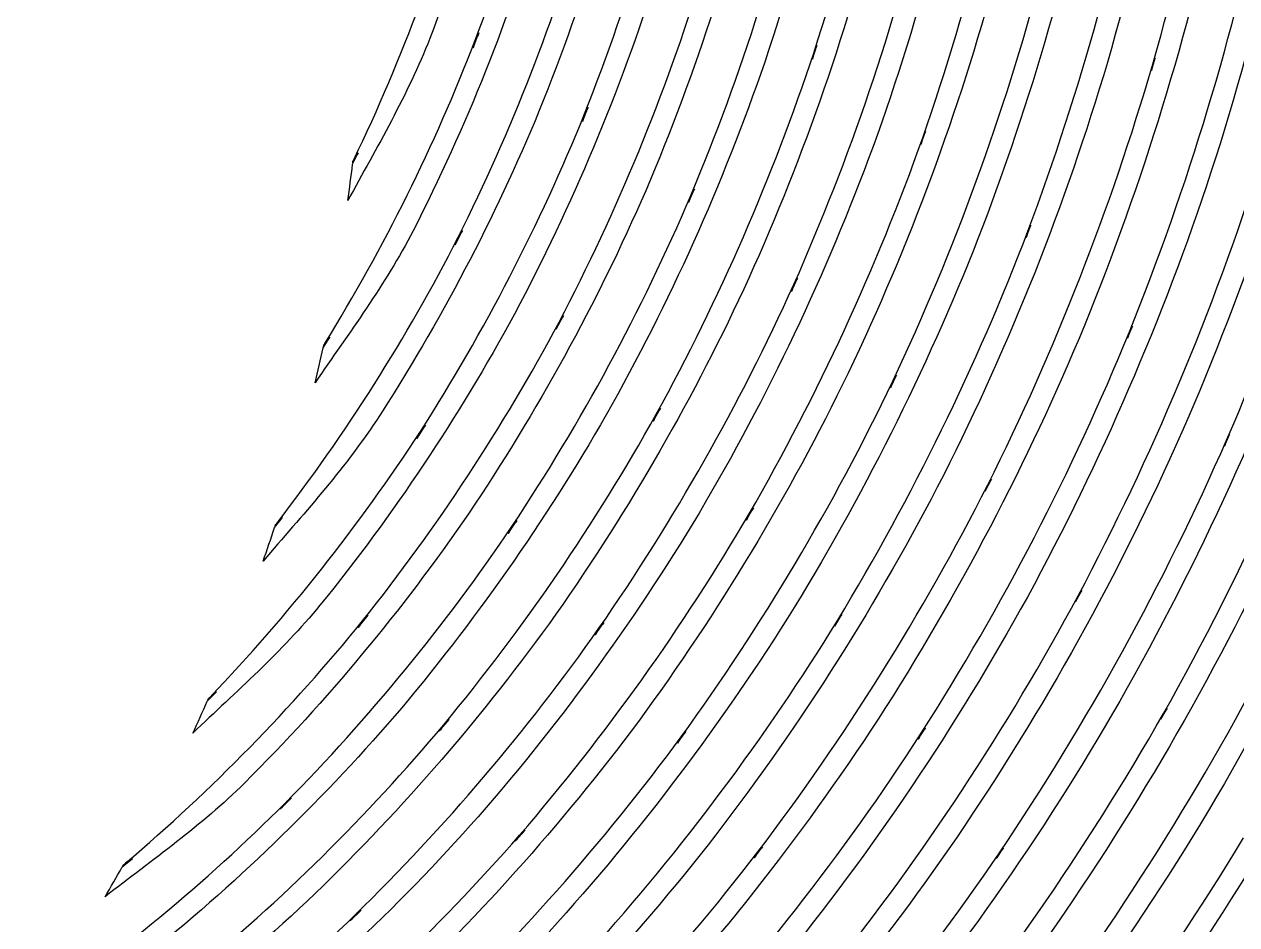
# Model space of a CAD drawing. Extents: x 1 to 1501, y -1248 to 252.
# Drawn here: x 1039.8 to 1282.8, y -688.2 to -507.6 of the extents above; entities that cross this region are included whole.
import ezdxf

# ---------------------------------------------------------------- set-up
doc = ezdxf.new("R2010")
doc.units = 0
doc.layers.add('Ebene_1', color=7, linetype='CONTINUOUS')

msp = doc.modelspace()

# ---------------------------------------------------------------- linework, layer by layer
at = {"layer": 'Ebene_1', "color": 7}
for p, q in [((1129.7617, -512.3692), (1130.9055, -509.3562)), ((1130.1926, -510.7948), (1130.1917, -510.7948)), ((1197.7557, -514.6337), (1198.6557, -511.8883)), ((1198.0737, -513.2184), (1198.0737, -513.2184)), ((1265.712, -516.8983), (1266.433, -514.4049)), ((1265.956, -515.6264), (1265.956, -515.6264)), ((1151.6506, -527.11971), (1152.8061, -524.23481)), ((1152.0931, -525.61521), (1152.0926, -525.61521)), ((1219.5097, -531.74971), (1220.4367, -529.12451)), ((1219.8477, -530.40411), (1219.8467, -530.40411)), ((1105.5843, -535.71262), (1106.7127, -533.39382)), ((1172.9386, -543.40592), (1174.1058, -540.64892)), ((1173.3918, -541.97122), (1173.3926, -541.97122)), ((1126.1632, -551.85143), (1127.6174, -548.97813)), ((1240.584, -550.40893), (1241.534, -547.89232)), ((1240.945, -549.09833), (1240.945, -549.09833)), ((1126.7524, -550.34303), (1126.7522, -550.34303)), ((1193.5488, -561.21213), (1194.7276, -558.57913)), ((1194.0146, -559.83553), (1194.0138, -559.83553)), ((1146.3889, -568.80844), (1147.8391, -566.06304)), ((1146.9821, -567.36594), (1146.9819, -567.36594)), ((1260.8918, -570.56884), (1261.8688, -568.16864)), ((1099.7021, -572.50384), (1101.0398, -570.35174)), ((1261.2638, -569.33574), (1261.2638, -569.33574)), ((1213.3941, -580.51115), (1214.5846, -577.99844)), ((1213.8746, -579.18884), (1213.8751, -579.18884)), ((1165.8544, -587.23895), (1167.3085, -584.60985)), ((1166.4555, -585.85455), (1166.4554, -585.85455)), ((1118.4498, -590.74435), (1120.1986, -588.03775)), ((1119.1904, -589.31345), (1119.1908, -589.31345)), ((1280.3617, -592.21785), (1281.3621, -589.91445)), ((1280.7611, -591.00795), (1280.7607, -591.00795)), ((1232.3991, -601.27216), (1233.605, -598.86796)), ((1232.899, -599.99636), (1232.8991, -599.99636)), ((1184.4904, -607.10026), (1185.9407, -604.60696)), ((1089.9727, -608.52726), (1091.5315, -606.52246)), ((1136.7949, -609.72546), (1138.5282, -607.14296)), ((1185.0917, -605.79736), (1185.0914, -605.79736)), ((1137.5352, -608.35656), (1137.5359, -608.35656)), ((1250.4916, -623.44457), (1251.7092, -621.15677)), ((1251.0032, -622.22697), (1251.0036, -622.22697)), ((1106.72, -628.62128), (1108.7403, -626.10858)), ((1202.211, -628.36538), (1203.6612, -625.99217)), ((1107.6157, -627.26018), (1107.616, -627.26018)), ((1154.2336, -630.08308), (1155.9475, -627.62858)), ((1154.9785, -628.76858), (1154.9776, -628.76858)), ((1202.8202, -627.11668), (1202.82, -627.11668)), ((1076.4863, -643.37959), (1078.301, -641.49508)), ((1267.5879, -647.00129), (1268.821, -644.82209)), ((1268.107, -645.84969), (1268.1079, -645.84969)), ((1122.9794, -649.41319), (1124.9725, -647.02459)), ((1123.8635, -648.12199), (1123.8634, -648.12199)), ((1218.9473, -650.99139), (1220.3937, -648.73459)), ((1170.6902, -651.78639), (1172.3925, -649.45199)), ((1171.4385, -650.52999), (1171.4382, -650.52999)), ((1219.5757, -649.78159), (1219.5753, -649.78159)), ((1091.0934, -665.0634), (1093.3657, -662.7717)), ((1092.1365, -663.7916), (1092.1365, -663.7916)), ((1138.1953, -671.481), (1140.1535, -669.2203)), ((1139.0755, -670.2479), (1139.0753, -670.2479)), ((1186.0878, -674.78861), (1187.7783, -672.57831)), ((1234.6169, -674.93981), (1236.071, -672.79161)), ((1059.4324, -676.62271), (1061.4837, -674.89331)), ((1186.8284, -673.60591), (1186.8288, -673.60591)), ((1235.245, -673.79591), (1235.2449, -673.79591)), ((1105.0917, -687.43751), (1107.3213, -685.26991)), ((1106.1115, -686.23891), (1106.1115, -686.23931))]:
    msp.add_line(p, q, dxfattribs=at)
for points in [[(1274.6458, -424.07884), (1271.4673, -454.95896), (1265.5103, -485.48548), (1256.859, -515.3007)], [(1265.9558, -515.6211), (1274.623, -485.28538), (1280.5466, -454.23746), (1283.6534, -422.84044)], [(1198.0737, -513.2187), (1206.6115, -486.84268), (1212.7482, -459.75057), (1216.3956, -432.26875)], [(1207.3839, -433.50925), (1203.668, -460.47667), (1197.5055, -487.04659), (1188.9806, -512.9004)], [(1130.194, -510.7948), (1138.6067, -488.38079), (1144.9503, -465.24497), (1149.1285, -441.67176)], [(1299.4122, -440.03545), (1295.2903, -472.09148), (1288.2974, -503.7061), (1278.5232, -534.51442)], [(1140.1107, -442.92816), (1135.8615, -465.98127), (1129.4885, -488.58899), (1121.0909, -510.4769)], [(1219.8466, -530.40281), (1229.3908, -503.0158), (1236.4475, -474.83098), (1240.9178, -446.17636)], [(1231.8675, -447.10436), (1227.3443, -475.23738), (1220.2783, -502.896), (1210.7691, -529.75661)], [(1164.3111, -454.17336), (1159.3921, -478.37118), (1152.2553, -502.06229), (1143.015, -524.95991)], [(1152.0926, -525.61521), (1161.3721, -502.18319), (1168.4988, -477.95658), (1173.3654, -453.22716)], [(1255.9243, -462.35517), (1250.5122, -491.61949), (1242.4668, -520.32811), (1231.8946, -548.14442)], [(1240.9451, -549.09893), (1251.5687, -520.75721), (1259.6234, -491.52279), (1265.002, -461.73537)], [(1173.3926, -541.97042), (1183.6178, -517.5612), (1191.6085, -492.27519), (1197.2478, -466.41817)], [(1188.1624, -467.06657), (1182.4876, -492.39009), (1174.5134, -517.1345), (1164.346, -541.00952)], [(1105.8327, -534.82472), (1115.6594, -514.359), (1123.5763, -493.03709), (1129.4747, -471.11477)], [(1279.4772, -479.19198), (1273.088, -509.571), (1263.9772, -539.30892), (1252.256, -568.05224)], [(1261.2638, -569.33514), (1273.0615, -540.05882), (1282.2059, -509.7866), (1288.578, -478.87338)], [(1211.599, -481.54178), (1205.0845, -507.9737), (1196.1766, -533.74932), (1184.9984, -558.57143)], [(1194.0138, -559.83543), (1205.2662, -534.48552), (1214.2017, -508.1758), (1220.6998, -481.21208)], [(1143.7133, -483.86838), (1137.0763, -506.3571), (1128.3753, -528.17861), (1117.7331, -549.07113)], [(1126.7573, -550.34303), (1137.4681, -528.93021), (1146.1904, -506.5899), (1152.8111, -483.58148)], [(1166.5989, -497.60309), (1159.178, -521.15291), (1149.6102, -543.96822), (1138.0245, -565.77224)], [(1146.9809, -567.36564), (1158.6562, -545.03492), (1168.2732, -521.69221), (1175.6988, -497.61049)], [(1234.5275, -497.61859), (1227.0917, -525.11721), (1217.1795, -551.88143), (1204.9178, -577.59514)], [(1213.8751, -579.19404), (1226.2267, -552.95413), (1236.1879, -525.66281), (1243.6284, -497.63149)], [(1302.4405, -497.66899), (1294.9921, -529.11581), (1284.7285, -559.83003), (1271.7878, -589.44145)], [(1280.7607, -591.01025), (1293.7868, -560.87823), (1304.0904, -529.64031), (1311.5414, -497.67119)], [(1130.9055, -509.3562), (1130.7145, -509.8572), (1130.3846, -510.2942), (1130.1926, -510.7948)], [(1100.0298, -571.67014), (1111.9374, -552.34673), (1122.0386, -531.97421), (1130.194, -510.7948)], [(1121.0909, -510.4769), (1116.6311, -521.79741), (1110.4646, -532.29941), (1104.6613, -542.98322)], [(1130.1917, -510.7948), (1130.0007, -511.3058), (1129.9547, -511.8595), (1129.7617, -512.3692)], [(1198.6557, -511.8883), (1198.5047, -512.3493), (1198.2267, -512.7583), (1198.0737, -513.2184)], [(1188.9806, -512.9004), (1180.6902, -537.48892), (1170.1714, -561.26243), (1157.564, -583.94295)], [(1166.4554, -585.85485), (1179.1775, -562.65153), (1189.7607, -538.34012), (1198.0737, -513.2187)], [(1198.0737, -513.2184), (1197.9247, -513.6794), (1197.9067, -514.1734), (1197.7557, -514.6337)], [(1266.433, -514.4049), (1266.312, -514.8259), (1266.078, -515.2059), (1265.956, -515.6264)], [(1256.859, -515.3007), (1248.4173, -543.83762), (1237.4149, -571.55074), (1223.9921, -598.11186)], [(1232.8989, -599.99106), (1246.4245, -572.91634), (1257.4944, -544.67902), (1265.9558, -515.6211)], [(1265.956, -515.6264), (1265.837, -516.0424), (1265.832, -516.4824), (1265.712, -516.8983)], [(1152.8061, -524.23481), (1152.6131, -524.71681), (1152.2871, -525.13381), (1152.0931, -525.61521)], [(1143.015, -524.95991), (1134.0658, -546.62932), (1123.1344, -567.42124), (1110.3692, -587.08765)], [(1119.1908, -589.31345), (1132.0853, -569.13264), (1143.0996, -547.81302), (1152.0926, -525.61521)], [(1152.0926, -525.61521), (1151.8996, -526.10221), (1151.8456, -526.63341), (1151.6506, -527.11971)], [(1220.4367, -529.12451), (1220.2807, -529.56851), (1220.0047, -529.96051), (1219.8477, -530.40411)], [(1210.7691, -529.75661), (1201.528, -555.35513), (1189.9818, -580.05755), (1176.2737, -603.56776)], [(1185.0913, -605.79606), (1198.9303, -581.76555), (1210.5646, -556.53453), (1219.8466, -530.40281)], [(1219.8467, -530.40411), (1219.6947, -530.84211), (1219.6627, -531.31211), (1219.5097, -531.74971)], [(1106.7127, -533.39382), (1106.4677, -533.89782), (1106.0837, -534.32182), (1105.8367, -534.82472)], [(1278.5232, -534.51442), (1268.9933, -564.05523), (1256.8226, -592.67735), (1242.1626, -620.03997)], [(1104.6613, -542.98322), (1104.9683, -540.55972), (1105.3263, -538.15102), (1105.5843, -535.71262)], [(1105.8367, -534.82472), (1105.7467, -535.00672), (1105.6907, -535.19972), (1105.6277, -535.39072)], [(1105.6277, -535.39072), (1105.6377, -535.30072), (1105.6477, -535.20272), (1105.6577, -535.10772)], [(1105.6577, -535.10772), (1105.7077, -535.00772), (1105.7837, -534.92472), (1105.8327, -534.82472)], [(1251.0036, -622.22817), (1265.7833, -594.36205), (1278.0334, -565.22884), (1287.597, -535.17102)], [(1164.346, -541.00952), (1154.5016, -563.65643), (1142.5986, -585.34375), (1128.7958, -605.82066)], [(1174.1058, -540.64892), (1173.9098, -541.11092), (1173.5898, -541.50992), (1173.3918, -541.97122)], [(1137.5359, -608.35576), (1151.4873, -587.36475), (1163.4897, -565.14524), (1173.3926, -541.97042)], [(1173.3926, -541.97122), (1173.1986, -542.43422), (1173.1346, -542.94322), (1172.9386, -543.40592)], [(1117.7331, -549.07113), (1112.1358, -559.82183), (1104.8765, -569.54574), (1098.0734, -579.56504)], [(1127.6174, -548.97813), (1127.3744, -549.46013), (1126.9984, -549.86213), (1126.7524, -550.34303)], [(1231.8946, -548.14442), (1221.6242, -574.71334), (1208.9668, -600.29466), (1194.0875, -624.58457)], [(1202.8201, -627.11738), (1217.8505, -602.31086), (1230.6138, -576.20464), (1240.9451, -549.09893)], [(1240.945, -549.09833), (1240.786, -549.52333), (1240.745, -549.98433), (1240.584, -550.40893)], [(1241.534, -547.89232), (1241.375, -548.31132), (1241.104, -548.67932), (1240.945, -549.09833)], [(1090.3888, -607.73236), (1104.251, -589.76055), (1116.4301, -570.55554), (1126.7573, -550.34303)], [(1126.7522, -550.34303), (1126.5102, -550.82703), (1126.4072, -551.36853), (1126.1632, -551.85143)], [(1299.4354, -555.27153), (1288.7384, -585.77015), (1275.3179, -615.24707), (1259.3522, -643.34859)], [(1268.1079, -645.84459), (1284.2199, -617.23527), (1297.7314, -587.24415), (1308.4858, -556.22033)], [(1184.9984, -558.57143), (1174.1792, -582.16445), (1161.231, -604.71506), (1146.3188, -625.95727)], [(1194.7276, -558.57913), (1194.5306, -559.02013), (1194.2126, -559.39613), (1194.0146, -559.83553)], [(1154.9776, -628.76848), (1170.0538, -607.02036), (1183.1226, -583.95135), (1194.0138, -559.83543)], [(1194.0138, -559.83553), (1193.8168, -560.27953), (1193.7468, -560.76953), (1193.5488, -561.21213)], [(1138.0245, -565.77224), (1126.8585, -586.38435), (1113.8148, -605.92006), (1099.0658, -624.13867)], [(1147.8391, -566.06304), (1147.5961, -566.52404), (1147.2271, -566.90604), (1146.9821, -567.36594)], [(1107.615, -627.25988), (1122.545, -608.53896), (1135.7212, -588.49425), (1146.9809, -567.36564)], [(1146.9819, -567.36594), (1146.7409, -567.82794), (1146.6319, -568.34794), (1146.3889, -568.80844)], [(1252.256, -568.05224), (1240.8771, -595.55396), (1227.0364, -621.96977), (1210.9087, -646.98579)], [(1261.8688, -568.16864), (1261.7038, -568.57564), (1261.4298, -568.92964), (1261.2638, -569.33574)], [(1101.0398, -570.35174), (1100.7468, -570.82274), (1100.3238, -571.20074), (1100.0278, -571.67014)], [(1219.5753, -649.78099), (1235.8575, -624.26797), (1249.8109, -597.35026), (1261.2638, -569.33514)], [(1261.2638, -569.33574), (1261.1028, -569.73474), (1261.0538, -570.16974), (1260.8918, -570.56884)], [(1098.0734, -579.56504), (1098.6254, -577.21504), (1099.1966, -574.87144), (1099.7021, -572.50384)], [(1100.0278, -571.67014), (1099.9278, -571.83014), (1099.8538, -572.00314), (1099.7758, -572.17414)], [(1099.7758, -572.17414), (1099.7958, -572.09414), (1099.8158, -572.00614), (1099.8358, -571.92214)], [(1099.8358, -571.92214), (1099.9058, -571.84214), (1099.9728, -571.76014), (1100.0298, -571.67014)], [(1204.9178, -577.59514), (1193.045, -602.10276), (1178.9709, -625.47497), (1162.8686, -647.43559)], [(1214.5846, -577.99844), (1214.3866, -578.41644), (1214.0746, -578.77144), (1213.8746, -579.18884)], [(1319.506, -577.53314), (1307.5657, -608.94256), (1292.8321, -639.21558), (1275.4909, -667.9988)], [(1171.4382, -650.53519), (1187.7112, -628.08468), (1201.916, -604.20926), (1213.8751, -579.19404)], [(1213.8751, -579.18884), (1213.6751, -579.61384), (1213.5961, -580.08685), (1213.3941, -580.51115)], [(1157.564, -583.94295), (1145.4062, -605.43866), (1131.303, -625.76757), (1115.4373, -644.69029)], [(1167.3085, -584.60985), (1167.0645, -585.05085), (1166.7005, -585.41385), (1166.4555, -585.85455)], [(1110.3692, -587.08765), (1103.6951, -597.17096), (1095.5103, -606.08796), (1087.681, -615.28987)], [(1123.8634, -648.12229), (1139.9281, -628.70688), (1154.1837, -607.86686), (1166.4554, -585.85485)], [(1166.4554, -585.85455), (1166.2134, -586.29655), (1166.0984, -586.79755), (1165.8544, -587.23895)], [(1077.0291, -642.58079), (1092.6945, -626.15918), (1106.8096, -608.33376), (1119.1908, -589.31345)], [(1119.1908, -589.31345), (1118.9008, -589.76645), (1118.7418, -590.29145), (1118.4498, -590.74435)], [(1120.1986, -588.03775), (1119.9046, -588.49475), (1119.4866, -588.85875), (1119.1904, -589.31345)], [(1271.7878, -589.44145), (1259.2209, -617.82547), (1244.1245, -645.01959), (1226.683, -670.6977)], [(1281.3621, -589.91445), (1281.1961, -590.29645), (1280.9281, -590.62645), (1280.7611, -591.00795)], [(1235.2449, -673.79811), (1252.8652, -647.61779), (1268.102, -619.91497), (1280.7607, -591.01025)], [(1280.7607, -591.00795), (1280.5917, -591.39895), (1280.5307, -591.82795), (1280.3617, -592.21785)], [(1223.9921, -598.11186), (1210.9999, -623.46307), (1195.7366, -647.57959), (1178.3988, -670.1819)], [(1186.8286, -673.60061), (1204.3693, -650.50029), (1219.7922, -625.86697), (1232.8989, -599.99106)], [(1232.8991, -599.99636), (1232.6951, -600.40636), (1232.6051, -600.86336), (1232.3991, -601.27216)], [(1233.605, -598.86796), (1233.405, -599.26496), (1233.1, -599.59996), (1232.899, -599.99636)], [(1176.2737, -603.56776), (1163.0527, -625.89787), (1147.8198, -646.96939), (1130.7694, -666.5369)], [(1185.9407, -604.60696), (1185.6957, -605.02896), (1185.3377, -605.37596), (1185.0917, -605.79736)], [(1128.7958, -605.82066), (1115.5342, -625.15567), (1100.5219, -643.22479), (1083.9469, -659.8053)], [(1091.5315, -606.52246), (1091.1895, -606.96246), (1090.7285, -607.29446), (1090.3838, -607.73236)], [(1138.5282, -607.14296), (1138.2362, -607.57796), (1137.8292, -607.92296), (1137.5352, -608.35656)], [(1139.0752, -670.2466), (1156.3361, -650.19919), (1171.7412, -628.63318), (1185.0913, -605.79606)], [(1185.0914, -605.79736), (1184.8524, -606.21236), (1184.7304, -606.68536), (1184.4904, -607.10026)], [(1087.681, -615.28987), (1088.465, -613.04497), (1089.2324, -610.79237), (1089.9727, -608.52726)], [(1090.3838, -607.73236), (1090.2658, -607.88536), (1090.1718, -608.05436), (1090.0738, -608.22136)], [(1090.0738, -608.22136), (1090.1038, -608.14136), (1090.1338, -608.05336), (1090.1638, -607.96936)], [(1090.1638, -607.96936), (1090.2338, -607.88936), (1090.3208, -607.81836), (1090.3888, -607.73236)], [(1092.1365, -663.7908), (1108.9339, -646.73859), (1124.1337, -628.18708), (1137.5359, -608.35576)], [(1137.5359, -608.35656), (1137.2479, -608.78956), (1137.0849, -609.29356), (1136.7949, -609.72546)], [(1290.4199, -612.25757), (1276.5982, -641.46558), (1260.1773, -669.3671), (1241.3677, -695.64262)], [(1249.7976, -699.06282), (1268.8078, -672.2961), (1285.3797, -643.88289), (1299.3152, -614.15767)], [(1242.1626, -620.03997), (1227.9719, -646.19789), (1211.4509, -671.0144), (1192.8001, -694.20402)], [(1251.7092, -621.15677), (1251.5072, -621.53477), (1251.2062, -621.84977), (1251.0032, -622.22697)], [(1099.0658, -624.13867), (1091.3862, -633.45418), (1082.3238, -641.44958), (1073.5936, -649.77379)], [(1201.106, -697.91612), (1219.9779, -674.23541), (1236.678, -648.90649), (1251.0036, -622.22817)], [(1251.0036, -622.22697), (1250.7966, -622.61697), (1250.6996, -623.05497), (1250.4916, -623.44457)], [(1146.3188, -625.95727), (1131.9831, -646.06049), (1115.832, -664.8006), (1098.077, -681.95841)], [(1108.7403, -626.10858), (1108.4033, -626.52758), (1107.9543, -626.84258), (1107.6157, -627.26018)], [(1194.0875, -624.58457), (1179.7225, -647.70729), (1163.2871, -669.4745), (1144.9849, -689.62452)], [(1203.6612, -625.99217), (1203.4172, -626.39318), (1203.0652, -626.71718), (1202.8202, -627.11668)], [(1060.11, -675.83531), (1077.4069, -661.1387), (1093.3117, -644.88459), (1107.615, -627.25988)], [(1106.1115, -686.23921), (1124.1158, -668.608), (1140.4754, -649.37729), (1154.9776, -628.76848)], [(1107.616, -627.26018), (1107.277, -627.68618), (1107.062, -628.19718), (1106.72, -628.62128)], [(1153.1513, -693.63082), (1171.6835, -673.00401), (1188.307, -650.74459), (1202.8201, -627.11738)], [(1154.9776, -628.76858), (1154.6896, -629.18358), (1154.5216, -629.66958), (1154.2336, -630.08308)], [(1155.9475, -627.62858), (1155.6615, -628.03858), (1155.2655, -628.35958), (1154.9785, -628.76858)], [(1202.82, -627.11668), (1202.579, -627.51368), (1202.453, -627.96968), (1202.211, -628.36538)], [(1308.0476, -636.50448), (1292.8906, -666.4903), (1275.0759, -695.05632), (1254.8231, -721.8633)], [(1263.1521, -725.547), (1283.616, -698.25632), (1301.5968, -669.1944), (1316.8808, -638.69928)], [(1073.5936, -649.77379), (1074.5915, -647.66129), (1075.5288, -645.51469), (1076.4863, -643.37959)], [(1077.0291, -642.58079), (1076.8721, -642.74579), (1076.7401, -642.93179), (1076.6061, -643.11579)], [(1076.6061, -643.11579), (1076.6461, -643.02579), (1076.6961, -642.92779), (1076.7341, -642.83279)], [(1076.7341, -642.83279), (1076.8341, -642.75279), (1076.9381, -642.67379), (1077.0291, -642.58079)], [(1078.301, -641.49508), (1077.913, -641.89709), (1077.419, -642.18009), (1077.0291, -642.58079)], [(1259.3522, -643.34859), (1243.8876, -670.2627), (1226.0353, -695.72662), (1206.0074, -719.4436)], [(1115.4373, -644.69029), (1100.2296, -662.5343), (1083.4074, -678.92801), (1065.1908, -693.68442)], [(1214.1853, -723.4286), (1234.4486, -699.23432), (1252.4964, -673.27101), (1268.1079, -645.84459)], [(1268.1079, -645.84969), (1267.9009, -646.21769), (1267.7959, -646.63369), (1267.5879, -647.00129)], [(1268.821, -644.82209), (1268.615, -645.18609), (1268.314, -645.48609), (1268.107, -645.84969)], [(1072.9034, -698.52012), (1091.3977, -683.31321), (1108.4581, -666.4482), (1123.8634, -648.12229)], [(1162.8686, -647.43559), (1147.3842, -668.2565), (1130.0382, -687.61731), (1111.04, -705.2902)], [(1123.8634, -648.12199), (1123.5304, -648.52499), (1123.3144, -649.01199), (1122.9794, -649.41319)], [(1124.9725, -647.02459), (1124.6385, -647.42459), (1124.1985, -647.72359), (1123.8635, -648.12199)], [(1210.9087, -646.98579), (1195.3379, -670.8384), (1177.6395, -693.22632), (1158.0332, -713.8908)], [(1220.3937, -648.73459), (1220.1537, -649.10859), (1219.8167, -649.40859), (1219.5757, -649.78159)], [(1118.9233, -709.8439), (1138.1889, -691.70382), (1155.7704, -671.8587), (1171.4382, -650.53519)], [(1166.0599, -718.175), (1185.9234, -697.03302), (1203.8357, -674.14641), (1219.5753, -649.78099)], [(1171.4382, -650.52999), (1171.1512, -650.92499), (1170.9782, -651.39199), (1170.6902, -651.78639)], [(1172.3925, -649.45199), (1172.1095, -649.83999), (1171.7235, -650.14299), (1171.4385, -650.52999)], [(1219.5753, -649.78159), (1219.3303, -650.16559), (1219.1933, -650.60859), (1218.9473, -650.99139)], [(1083.9469, -659.8053), (1075.3545, -668.2489), (1065.5149, -675.22231), (1055.9968, -682.59041)], [(1093.3657, -662.7717), (1092.9897, -663.1507), (1092.5137, -663.4147), (1092.1365, -663.7916)], [(1324.6362, -662.0776), (1308.0723, -692.79132), (1288.7935, -721.9566), (1267.0338, -749.2357)], [(1039.7999, -707.1507), (1058.5455, -694.33762), (1076.0665, -679.83021), (1092.1365, -663.7908)], [(1092.1365, -663.7916), (1091.7505, -664.1826), (1091.4805, -664.6736), (1091.0934, -665.0634)], [(1275.2234, -753.2103), (1297.2106, -725.4593), (1316.675, -695.80152), (1333.3842, -664.5865)], [(1130.7694, -666.5369), (1114.4018, -685.04161), (1096.3743, -701.99972), (1076.9128, -717.214)], [(1275.4909, -667.9988), (1258.6931, -695.59782), (1239.4493, -721.6286), (1218.001, -745.7885)], [(1084.4819, -722.2846), (1104.2267, -706.634), (1122.5028, -689.22162), (1139.0752, -670.2466)], [(1178.3988, -670.1819), (1161.6984, -691.67652), (1143.0773, -711.6032), (1122.7701, -729.731)], [(1139.0753, -670.2479), (1138.7453, -670.6319), (1138.5263, -671.0989), (1138.1953, -671.481)], [(1140.1535, -669.2203), (1139.8275, -669.5963), (1139.4025, -669.8733), (1139.0755, -670.2479)], [(1226.683, -670.6977), (1209.8358, -695.22432), (1190.808, -718.1794), (1169.8367, -739.2895)], [(1187.7783, -672.57831), (1187.4943, -672.95031), (1187.1134, -673.23531), (1186.8284, -673.60591)], [(1226.0162, -750.0901), (1247.7279, -725.4514), (1267.1833, -698.92122), (1284.1537, -670.8037)], [(1236.071, -672.79161), (1235.828, -673.15161), (1235.489, -673.43661), (1235.245, -673.79591)], [(1061.4837, -674.89331), (1061.0577, -675.25131), (1060.5387, -675.47931), (1060.111, -675.83531)], [(1130.4748, -734.5612), (1151.0623, -715.9841), (1169.9275, -695.58312), (1186.8286, -673.60061)], [(1177.72, -743.8441), (1198.9594, -722.2672), (1218.2153, -698.82782), (1235.2449, -673.79811)], [(1186.8288, -673.60591), (1186.5468, -673.97691), (1186.3708, -674.41791), (1186.0878, -674.78861)], [(1235.2449, -673.79591), (1235.0019, -674.15791), (1234.8609, -674.57891), (1234.6169, -674.93981)], [(1055.9968, -682.59041), (1057.1876, -680.63141), (1058.2787, -678.60631), (1059.4324, -676.62271)], [(1060.111, -675.83531), (1059.909, -676.00631), (1059.732, -676.20331), (1059.556, -676.40131)], [(1059.556, -676.40131), (1059.616, -676.29931), (1059.675, -676.19731), (1059.734, -676.09531)], [(1059.734, -676.09531), (1059.857, -676.00531), (1059.993, -675.93331), (1060.11, -675.83531)], [(1098.077, -681.95841), (1081.0834, -698.11432), (1062.6391, -712.6664), (1042.9757, -725.4385)], [(1050.1687, -731.0338), (1070.1501, -717.8438), (1088.8758, -702.85552), (1106.1115, -686.23921)], [(1106.1115, -686.23931), (1105.7355, -686.60731), (1105.4685, -687.07131), (1105.0917, -687.43751)], [(1107.3213, -685.26991), (1106.9503, -685.63091), (1106.4843, -685.87991), (1106.1115, -686.23891)]]:
    msp.add_open_spline(points, degree=3, dxfattribs=at)

doc.saveas('drawing.dxf')
